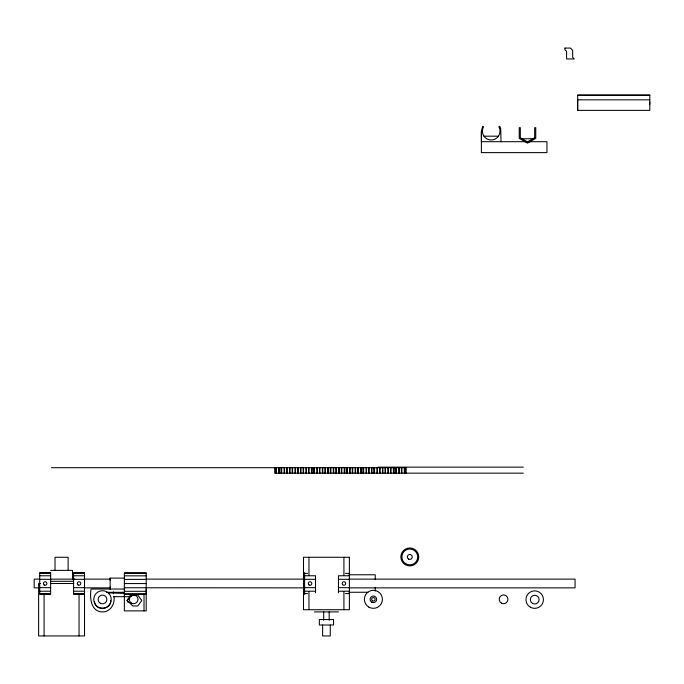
<?xml version="1.0" encoding="UTF-8"?>
<svg xmlns="http://www.w3.org/2000/svg" width="684" height="684" viewBox="0 0 684 684"><rect width="100%" height="100%" fill="white"/><g stroke="black" fill="none" stroke-linecap="round" stroke-linejoin="round"><path stroke-width="1.03" d="M55.019 570.379L55.019 557.272L68.126 557.272L68.126 570.379M72.495 579.126L72.495 570.379L50.642 570.379M124.488 578.1L110.15 578.1L110.15 589.027L110.15 587.043M124.36 596.311L124.36 610.88L146.214 610.88L146.214 589.027M144.025 610.88L144.025 594.234M481.391 131.157L481.391 141.699L546.952 141.699L546.952 152.626L481.391 152.626L481.391 131.157L482.707 126.249L483.562 126.745C481.63 130.14 482.177 134.637 484.947 137.424A8.849 8.849 0 0 0 497.465 137.424C500.209 134.637 500.808 130.14 498.867 126.745L499.722 126.249L500.705 128.618L501.039 141.699M577.681 110.372L577.681 94.922L649.8 94.922L649.8 110.372L577.681 110.372L577.681 99.83L649.8 99.83M649.8 104.259L649.8 102.121M51.471 467.694L405.834 467.694L405.749 473.157L404.783 467.694L404.783 473.157M110.697 600.501C111.073 610.316 95.196 611.342 94.52 601.552M128.626 597.842L127.087 600.501L128.113 602.279M129.96 597.773L127.087 600.501L132.824 605.964L137.74 605.964L141.836 600.501L137.74 595.046L132.824 595.046L131.388 596.414M132.089 594.328L128.729 596.679L113.433 596.679M577.681 95.409L649.8 95.409M483.998 136.184L498.405 136.184M522.114 138.767L532.87 138.767M377.961 467.146L523.337 467.146M523.337 473.157L274.712 473.157L274.712 467.694M39.715 573.397L50.642 573.397M73.59 573.397L84.517 573.397M304.594 573.397L307.569 573.397M345.42 573.397L349.387 573.397M124.36 573.474L146.214 573.474M348.968 574.774L375.234 574.774L375.234 579.733M39.715 575.766L50.642 575.766M73.59 575.766L84.517 575.766M124.36 575.842L146.214 575.842M304.594 575.766L315.521 575.766L315.521 592.797M349.387 575.766L338.46 575.766L338.46 592.797M39.535 579.126L34.2 579.126L34.2 587.864L38.466 587.864M50.642 579.126L74.736 579.126M84.337 579.126L109.944 579.126M146.214 579.126L304.106 579.126M348.908 579.126L575.073 579.126L575.073 587.864L348.908 587.864M39.715 579.314L50.642 579.314M73.59 579.314L84.517 579.314M304.594 579.314L315.521 579.314M338.46 579.314L349.387 579.314M124.36 579.382L146.214 579.382M51.163 581.306L73.59 581.306M40.441 583.495L38.62 583.495L38.62 635.94L84.517 635.94L84.517 572.568L73.59 572.568L73.59 594.422L84.517 594.422M50.445 583.495L73.752 583.495M124.36 583.563L146.214 583.563M39.715 587.676L50.642 587.676M73.59 587.676L84.517 587.676M304.594 587.676L315.521 587.676M338.46 587.676L349.387 587.676M84.337 587.864L109.944 587.864M124.36 587.753L304.106 587.864M124.36 589.027L91.032 589.027C89.672 597.859 90.75 611.735 102.506 611.975C110.398 611.958 115.177 603.946 113.98 596.679M39.715 591.215L50.642 591.215M73.59 591.215L84.517 591.215M304.594 591.215L315.521 591.215M338.46 591.215L349.387 591.215M124.36 591.292L146.214 591.292M348.968 592.259L367.872 592.259M106.67 592.31L124.36 592.31M39.715 593.584L50.642 593.584M73.59 593.584L84.517 593.584M124.36 593.661L146.214 593.661M304.594 593.584L307.569 593.584M345.42 593.584L349.387 593.584M124.36 594.49L146.214 594.49L146.214 572.636L124.36 572.636L124.36 596.679M314.426 611.906L338.46 611.906M108.303 592.857L124.36 593.404M405.834 467.694L405.834 473.157M404.304 467.694L404.304 473.157M401.893 467.694L401.893 473.157M401.414 467.694L401.474 473.157M399.268 467.694L399.319 473.157M398.84 467.694L398.84 473.157M396.429 467.694L396.429 473.157M393.377 467.694L393.377 473.157M390.966 467.694L390.966 473.157M388.341 467.694L388.392 473.157M387.913 467.694L387.913 473.157M385.502 467.694L385.502 473.157M385.024 467.694L385.083 473.157M382.878 467.694L382.929 473.157M382.45 467.694L382.45 473.157M380.039 467.694L380.039 473.157M379.62 467.694L379.62 473.157M379.56 467.694L379.56 473.157M377.465 467.694L377.465 473.157M377.414 467.694L377.414 473.157M376.995 467.694L376.995 473.157M375.234 587.299L375.234 591.087M374.576 467.694L374.576 473.157M374.157 467.694L374.157 473.157M374.097 467.694L374.097 473.157M371.951 467.694L372.002 473.157M371.532 467.694L371.532 473.157M369.112 467.694L369.112 473.157M368.633 467.694L368.693 473.157M366.538 467.694L366.487 473.157M366.068 467.694L366.068 473.157M363.649 467.694L363.649 473.157M363.23 467.694L363.23 473.157M363.17 467.694L363.17 473.157M361.075 467.694L361.075 473.157M361.024 467.694L361.024 473.157M360.605 467.694L360.605 473.157M358.185 467.694L358.185 473.157M357.706 467.694L357.766 473.157M355.56 467.694L355.612 473.157M355.141 467.694L355.141 473.157M352.722 467.694L352.722 473.157M352.243 467.694L352.303 473.157M350.148 467.694L350.097 473.157M349.678 467.694L349.678 473.157M347.258 467.694L347.258 473.157M344.214 467.694L344.214 473.157M343.924 557.272L343.924 575.099M343.924 591.882L343.924 609.718M341.795 467.694L341.795 473.157M341.316 467.694L341.376 473.157M339.17 467.694L339.221 473.157M338.751 467.694L338.751 473.157M336.331 467.694L336.331 473.157M335.853 467.694L335.912 473.157M333.707 467.694L333.758 473.157M333.288 467.694L333.288 473.157M330.868 467.694L330.868 473.157M330.449 467.694L330.449 473.157M330.389 467.694L330.389 473.157M330.269 625.014L330.269 635.94L322.617 635.94L322.617 625.014M329.175 611.906L329.175 620.26M328.294 467.694L328.294 473.157M328.243 467.694L328.243 473.157M327.824 467.694L327.824 473.157M325.404 467.694L325.404 473.157M324.926 467.694L324.986 473.157M323.712 611.906L323.712 620.26M322.78 467.694L322.831 473.157M322.361 467.694L322.361 473.157M319.941 467.694L319.941 473.157M319.462 467.694L319.522 473.157M317.316 467.694L317.367 473.157M316.897 467.694L316.897 473.157M314.478 467.694L314.478 473.157M314.059 467.694L314.059 473.157M313.999 467.694L313.999 473.157M311.434 467.694L311.434 473.157M309.014 467.694L309.014 473.157M308.963 557.272L308.963 575.099M308.963 591.882L308.963 609.718M308.535 467.694L308.595 473.157M306.389 467.694L306.441 473.157M305.97 467.694L305.97 473.157M304.594 572.568L304.594 594.422M303.551 467.694L303.551 473.157M303.132 467.694L303.132 473.157M300.977 467.694L300.977 473.157M300.507 467.694L300.507 473.157M298.087 467.694L298.087 473.157M295.043 467.694L295.043 473.157M292.624 467.694L292.624 473.157M292.145 467.694L292.205 473.157M290.05 467.694L289.999 473.157M289.58 467.694L289.58 473.157M287.16 467.694L287.16 473.157M286.682 467.694L286.741 473.157M284.535 467.694L284.587 473.157M284.117 467.694L284.117 473.157M281.697 467.694L281.697 473.157M281.278 467.694L281.278 473.157M281.218 467.694L281.218 473.157M279.123 467.694L279.123 473.157M279.072 467.694L279.072 473.157M278.653 467.694L278.653 473.157M276.233 467.694L276.233 473.157M275.755 467.694L275.814 473.157M113.433 591.899L113.433 593.815M110.15 578.1L110.15 580.092M79.053 593.986L79.053 635.94M44.084 593.986L44.084 635.94M564.958 48.06L564.958 49.701L566.6 51.334L566.6 58.986L574.321 58.986L572.679 57.345L572.679 50.317L570.422 48.06L564.958 48.06M534.666 137.732L527.492 141.879L520.319 137.732L520.319 127.66L519.233 127.66L519.233 138.356L527.492 143.144L535.752 138.356L535.752 127.66L534.666 127.66L534.666 137.732M349.387 557.272L303.499 557.272L303.499 609.718L349.387 609.718L349.387 557.272M50.642 572.568L39.715 572.568L39.715 594.422L50.642 594.422L50.642 572.568M333.544 619.55L319.342 619.55L319.342 625.014L333.544 625.014L333.544 619.55M396.01 473.157L396.01 467.694L395.951 473.157M393.856 473.157L393.856 467.694L393.804 473.157M390.547 473.157L390.547 467.694L390.487 473.157M346.839 473.157L346.839 467.694L346.779 473.157M344.685 473.157L344.685 467.694L344.633 473.157M311.904 473.157L311.904 467.694L311.853 473.157M297.668 473.157L297.668 467.694L297.608 473.157M295.514 473.157L295.514 467.694L295.462 473.157M405.313 564.702A8.96 8.96 0 0 0 418.753 556.947A8.96 8.96 0 0 0 405.313 549.184A8.96 8.96 0 0 0 405.313 564.702M408.562 559.076A2.462 2.462 0 0 0 412.255 556.947A2.462 2.462 0 0 0 408.562 554.818A2.462 2.462 0 0 0 408.562 559.076M405.834 563.804A7.926 7.926 0 0 0 417.719 556.947A7.926 7.926 0 0 0 405.834 550.081A7.926 7.926 0 0 0 405.834 563.804M372.515 600.834A1.744 1.744 0 0 0 375.131 599.321A1.744 1.744 0 0 0 372.515 597.807A1.744 1.744 0 0 0 372.515 600.834M368.881 607.127A9.012 9.012 0 0 0 382.399 599.321A9.012 9.012 0 0 0 368.881 591.515A9.012 9.012 0 0 0 368.881 607.127M371.745 602.159A3.275 3.275 0 0 0 376.662 599.321A3.275 3.275 0 0 0 371.745 596.482A3.275 3.275 0 0 0 371.745 602.159M309.177 585.008A1.744 1.744 0 0 0 311.801 583.495A1.744 1.744 0 0 0 309.177 581.981A1.744 1.744 0 0 0 309.177 585.008M342.693 584.726A1.744 1.744 0 0 0 345.617 583.948A1.744 1.744 0 0 0 343.479 581.802A1.744 1.744 0 0 0 342.693 584.726M78.181 585.008A1.744 1.744 0 0 0 80.797 583.495A1.744 1.744 0 0 0 78.181 581.981A1.744 1.744 0 0 0 78.181 585.008M44.306 585.008A1.744 1.744 0 0 0 46.931 583.495A1.744 1.744 0 0 0 44.306 581.981A1.744 1.744 0 0 0 44.306 585.008M501.381 603.108A4.369 4.369 0 0 0 507.938 599.321A4.369 4.369 0 0 0 501.381 595.533A4.369 4.369 0 0 0 501.381 603.108M532.52 603.399A4.369 4.369 0 0 0 539.077 599.611A4.369 4.369 0 0 0 532.52 595.832A4.369 4.369 0 0 0 532.52 603.399M131.448 603.108A4.369 4.369 0 0 0 138.006 599.321A4.369 4.369 0 0 0 131.448 595.533A4.369 4.369 0 0 0 131.448 603.108M100.3 603.237A4.369 4.369 0 0 0 106.858 599.458A4.369 4.369 0 0 0 100.3 595.67A4.369 4.369 0 0 0 100.3 603.237M530.322 607.187A8.738 8.738 0 0 0 543.429 599.62A8.738 8.738 0 0 0 530.322 592.045A8.738 8.738 0 0 0 530.322 607.187M96.324 605.648A8.738 8.738 0 0 0 110.945 601.723A8.738 8.738 0 0 0 100.24 591.019A8.738 8.738 0 0 0 96.324 605.648"/></g></svg>
